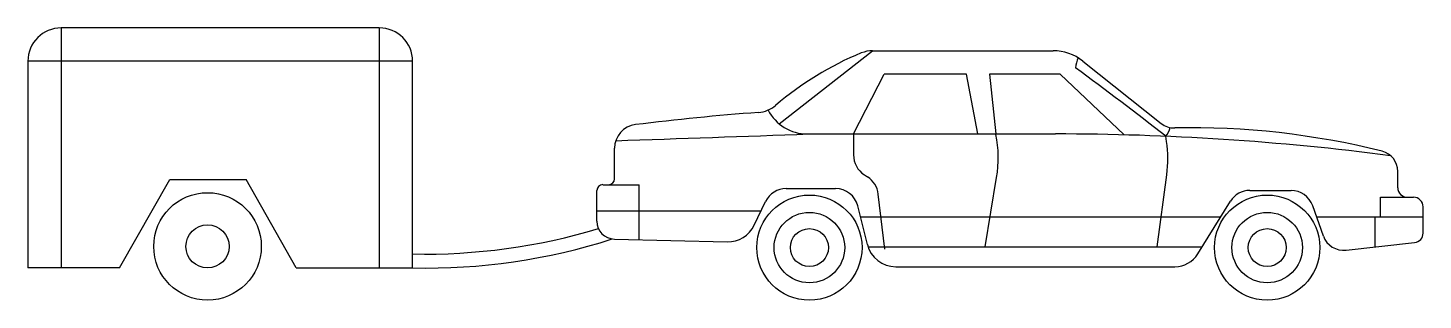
# Model space of a CAD drawing. Extents: x -348 to 0, y 0 to 68.
import ezdxf

# ---------------------------------------------------------------- set-up
doc = ezdxf.new("R2010")
doc.units = 0
doc.layers.add('LAYER01', color=7, linetype='CONTINUOUS')

msp = doc.modelspace()

# ---------------------------------------------------------------- linework, layer by layer
at = {"layer": 'LAYER01', "color": 7, "linetype": 'CONTINUOUS'}
for p, q in [((-339.78, 68.03), (-339.78, 8.03)), ((-260.44, 68.03), (-339.78, 68.03)), ((-260.44, 68.03), (-260.44, 8.03)), ((-348.11, 59.7), (-348.11, 8.03)), ((-252.11, 59.7), (-348.11, 59.7)), ((-252.11, 8.03), (-252.11, 59.7)), ((-160.68, 44.06), (-137.35, 62.31)), ((-137.35, 62.31), (-92.33, 62.31)), ((-84.93, 59.73), (-65.32, 44.16)), ((-142.1, 41.52), (-134.47, 56.45)), ((-113.96, 56.45), (-134.47, 56.45)), ((-111.13, 41.52), (-113.96, 56.45)), ((-108.16, 56.45), (-106.6, 41.52)), ((-90.58, 56.45), (-108.16, 56.45)), ((-74.56, 41.29), (-90.58, 56.45)), ((-153.65, 41.52), (-91.74, 41.52)), ((-142.1, 41.52), (-142.1, 36.29)), ((-106.6, 41.52), (-106.57, 41.38)), ((-64.03, 39.65), (-64.22, 40.93)), ((-201.74, 30.34), (-201.74, 37.95)), ((-66.34, 13.36), (-63.96, 31.35)), ((-6.31, 28.09), (-6.31, 32.16)), ((-325.23, 8.03), (-312.69, 30.18)), ((-312.69, 30.18), (-293.68, 30.18)), ((-281.14, 8.03), (-293.68, 30.18)), ((-204.65, 28.85), (-195.59, 28.85)), ((-195.59, 15.1), (-195.59, 28.85)), ((-158.9, 27.88), (-146.61, 27.88)), ((-139.4, 31.31), (-138.6, 30.78)), ((-109.3, 13.36), (-106.41, 30.66)), ((-206.14, 19.71), (-206.14, 27.37)), ((-166.88, 18.72), (-164.05, 24.63)), ((-134.28, 12.76), (-135.95, 26.52)), ((-56.22, 11.53), (-48.08, 24.71)), ((-43.22, 27.42), (-32.94, 27.42)), ((-10.62, 20.84), (-10.62, 25.71)), ((-10.62, 25.71), (-2.38, 25.71)), ((-165.19, 22.25), (-206.14, 22.25)), ((-138.65, 13.89), (-141.07, 23.55)), ((-24.87, 16.02), (-27.55, 23.6)), ((0, 16.76), (0, 23.33)), ((-140.39, 20.84), (-50.47, 20.84)), ((-26.57, 20.84), (0, 20.84)), ((-11.92, 13.3), (-11.92, 20.84)), ((-201.78, 15.25), (-173.65, 14.57)), ((-19.22, 12.48), (-2.12, 14.4)), ((-138.5, 13.36), (-55.09, 13.36)), ((-325.23, 8.03), (-348.11, 8.03)), ((-281.14, 8.03), (-252.11, 8.03)), ((-131.56, 8.35), (-61.93, 8.35))]:
    msp.add_line(p, q, dxfattribs=at)
for centre, radius in [((-303.29, 13.42), 13.42), ((-153.12, 13.13), 13.13), ((-38.9, 13.13), 13.13), ((-153.12, 13.13), 8.8), ((-38.9, 13.13), 8.8), ((-303.29, 13.42), 5.39), ((-153.12, 13.13), 4.74), ((-38.9, 13.13), 4.74)]:
    msp.add_circle(centre, radius, dxfattribs=at)
for centre, radius, start, end in [((-339.78, 59.7), 8.33, 90, 180), ((-260.44, 59.7), 8.33, 0, 90), ((-110.28, -11.05), 78.71, 112.3215, 130.6426), ((-137.35, 54.87), 7.44, 90, 112.3215), ((-92.33, 50.41), 11.9, 51.5482, 90), ((-76.5, 56.63), 10.33, 157.8274, 172.024), ((-564.24, -592.75), 807.2, 51.72384, 53.73131), ((-118.7, -585.3), 633.95, 94.26426, 97.05108), ((-166.39, 54.31), 7.44, 274.2643, 310.6426), ((-153.65, 52.5), 10.98, 207.1288, 270), ((-195.79, 37.95), 5.95, 97.0511, 180), ((-62.09, 48.23), 5.2, 231.5482, 271.1945), ((-67.56, 43.99), 4.53, 317.5214, 349.0874), ((-57.89, -153.12), 196.2, 75.9473, 91.1945), ((-554.04, 10823.41), 10789.33, 271.872866, 272.128889), ((-135.75, 35.57), 29.75, 350.5056, 11.277), ((-91.74, -605.25), 646.77, 82.57014, 90), ((-93.45, 35.25), 29.75, 352.4607, 8.4978), ((-136.15, 36.29), 5.95, 180, 236.8324), ((-11.51, 32.16), 5.2, 0, 75.9473), ((-204.65, 27.37), 1.49, 90, 180), ((-203.22, 30.34), 1.49, 270, 0), ((-158.9, 22.16), 5.72, 90, 154.4435), ((-146.61, 22.16), 5.72, 14.0418, 90), ((-141.86, 25.8), 5.95, 6.9279, 56.8324), ((-3.93, 28.09), 2.38, 180, 270), ((-43.22, 21.7), 5.72, 90, 148.278), ((-32.94, 21.7), 5.72, 19.4475, 90), ((-2.38, 23.33), 2.38, 0, 90), ((-249.03, 161.31), 149.81, 268.8225, 286.7922), ((-201.68, 19.71), 4.46, 180, 268.6109), ((-173.47, 21.87), 7.31, 268.6109, 334.4435), ((-249.03, 161.31), 153.31, 268.8494, 287.7426), ((-19.82, 17.81), 5.36, 199.4475, 276.3861), ((-2.38, 16.76), 2.38, 276.3861, 0), ((-131.56, 15.66), 7.31, 194.0418, 270), ((-61.93, 15.06), 6.71, 270, 328.278)]:
    msp.add_arc(centre, radius, start, end, dxfattribs=at)

doc.saveas('drawing.dxf')
